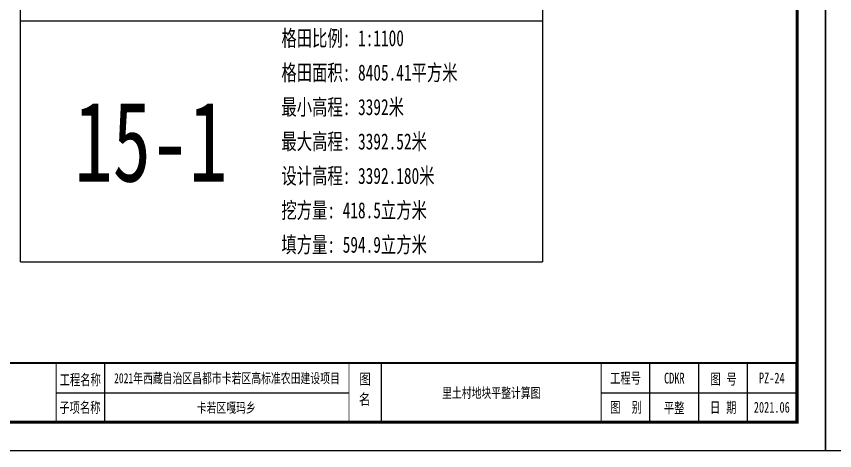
# Model space of a CAD drawing. Extents: x 4283 to 40403, y 1134 to 1764.
# Drawn here: x 13741 to 13944.8, y 1467.1 to 1575.2 of the extents above; entities that cross this region are included whole.
import ezdxf
from ezdxf.enums import TextEntityAlignment as Align

# ---------------------------------------------------------------- set-up
doc = ezdxf.new("R2010")
doc.units = 0
for name, color, linetype in [('PUB_TITLE', 4, 'Continuous'), ('S-MODIFY', 4, 'Continuous'), ('tdz_土方计算图', 7, 'Continuous'), ('华泽绵阳图框', 7, 'Continuous')]:
    doc.layers.add(name, color=color, linetype=linetype)
doc.styles.add('-宋体', font='', dxfattribs={"width": 0.8})
doc.styles.add('GLand', font='')
doc.styles.add('长仿宋', font='', dxfattribs={"width": 0.7, "height": 5})
doc.styles.get('-宋体').set_extended_font_data('SimSun')
doc.styles.get('GLand').set_extended_font_data('FangSong_GB2312')
doc.styles.get('长仿宋').set_extended_font_data('SimSun')

msp = doc.modelspace()

# ---------------------------------------------------------------- linework, layer by layer
msp.add_lwpolyline([(13741.99, 1514.09), (13871.99, 1514.09)])
at = {"layer": 'PUB_TITLE'}
for points in [[(13522.53, 1467.09), (13942.53, 1467.09), (13942.53, 1764.09), (13522.53, 1764.09)], [(13942.53, 1467.09), (14362.53, 1467.09), (14362.53, 1764.09), (13942.53, 1764.09)]]:
    msp.add_lwpolyline(points, close=True, dxfattribs=at)
at = {"layer": 'PUB_TITLE', "color": 7, "const_width": 0.566}
msp.add_lwpolyline([(13935.46, 1474.16), (13935.46, 1756.99)], dxfattribs=at)
at = {"layer": 'PUB_TITLE', "color": 7, "const_width": 0.506}
msp.add_lwpolyline([(13540.21, 1474.16), (13935.23, 1474.16), (13935.24, 1488.92), (13540.21, 1488.92)], close=True, dxfattribs=at)
at = {"layer": 'S-MODIFY'}
for points in [[(13522.53, 1467.09), (13942.53, 1467.09), (13942.53, 1764.09), (13522.53, 1764.09)], [(13942.53, 1467.09), (14362.53, 1467.09), (14362.53, 1764.09), (13942.53, 1764.09)]]:
    msp.add_lwpolyline(points, close=True, dxfattribs=at)
at = {"layer": 'tdz_土方计算图', "linetype": 'Continuous'}
for points in [[(13741.99, 1514.09), (13741.99, 1514.09), (13741.99, 1674.09), (13741.99, 1674.09)], [(13871.99, 1674.09), (13871.99, 1514.09)], [(13741.99, 1574.09), (13871.99, 1574.09)]]:
    msp.add_lwpolyline(points, dxfattribs=at)
at = {"layer": '华泽绵阳图框', "color": 7}
for p, q in [((13763.04, 1474.16), (13763.04, 1488.92)), ((13831.92, 1474.16), (13831.92, 1488.92)), ((13898.78, 1474.08), (13898.78, 1488.84)), ((13910.93, 1474.08), (13910.93, 1488.84)), ((13923.08, 1474.08), (13923.08, 1488.84)), ((13750.89, 1481.46), (13823.82, 1481.46)), ((13886.62, 1481.46), (13935.23, 1481.46))]:
    msp.add_line(p, q, dxfattribs=at)
at = {"layer": '华泽绵阳图框', "color": 7, "const_width": 0.707}
msp.add_lwpolyline([(13540.21, 1474.16), (13935.46, 1474.16), (13935.46, 1756.99), (13540.21, 1756.99)], close=True, dxfattribs=at)
at = {"layer": '华泽绵阳图框', "color": 7, "const_width": 0.506}
msp.add_lwpolyline([(13540.21, 1488.92), (13935.24, 1488.92)], dxfattribs=at)
at = {"layer": '华泽绵阳图框', "color": 7, "const_width": 0.203, "flags": 128}
for points in [[(13750.89, 1474.16), (13750.89, 1488.92)], [(13823.82, 1474.16), (13823.82, 1488.92)], [(13886.62, 1474.08), (13886.62, 1488.84)]]:
    msp.add_lwpolyline(points, dxfattribs=at)

# ---------------------------------------------------------------- texts
at = {"layer": 'tdz_土方计算图', "linetype": 'Continuous', "style": 'GLand', "width": 0.7}
for s, p in [('格田比例: 1:1100', (13806.99, 1569.81)), ('格田面积: 8405.41平方米', (13806.99, 1561.24)), ('最小高程: 3392米', (13806.99, 1552.66)), ('最大高程: 3392.52米', (13806.99, 1544.09)), ('设计高程: 3392.180米', (13806.99, 1535.52)), ('挖方量: 418.5立方米', (13806.99, 1526.95)), ('填方量: 594.9立方米', (13806.99, 1518.38))]:
    msp.add_text(s, height=4, dxfattribs=at).set_placement(p, align=Align.MIDDLE_LEFT)
at = {"layer": 'tdz_土方计算图', "color": 6, "linetype": 'Continuous', "style": 'GLand', "width": 0.7}
msp.add_text('15-1', height=20, dxfattribs=at).set_placement((13774.49, 1544.09), align=Align.MIDDLE_CENTER)
at = {"layer": '华泽绵阳图框', "style": '长仿宋', "width": 0.7}
for s, height, p in [('工程名称', 2.685, (13751.76, 1483.4)), ('工程号', 2.685, (13888.85, 1483.8)), ('图', 2.69, (13913.83, 1483.55)), ('号', 2.69, (13917.84, 1483.55)), ('子项名称', 2.685, (13751.68, 1476.49)), ('别', 2.69, (13894.21, 1476.56)), ('图', 2.69, (13888.87, 1476.56)), ('日', 2.69, (13913.74, 1476.5)), ('期', 2.69, (13917.75, 1476.5))]:
    msp.add_text(s, height=height, dxfattribs=at).set_placement(p)
for s, height, p in [('2021年西藏自治区昌都市卡若区高标准农田建设项目', 2.5, (13793.43, 1485.19)), ('CDKR', 2.685, (13904.85, 1485.15)), ('PZ-24', 2.685, (13929.13, 1485.17)), ('里土村地块平整计算图', 2.5, (13859.27, 1481.54)), ('卡若区嘎玛乡', 2.5, (13793.25, 1477.83)), ('平整', 2.685, (13904.82, 1477.79)), ('2021.06', 2.685, (13929.13, 1477.87))]:
    msp.add_text(s, height=height, dxfattribs=at).set_placement(p, align=Align.MIDDLE)
at = {"layer": '华泽绵阳图框', "color": 7, "style": '-宋体', "width": 0.8}
for s, p in [('图', (13826.37, 1483.55)), ('名', (13826.27, 1478.52))]:
    msp.add_text(s, height=2.69, dxfattribs=at).set_placement(p)

doc.saveas('drawing.dxf')
